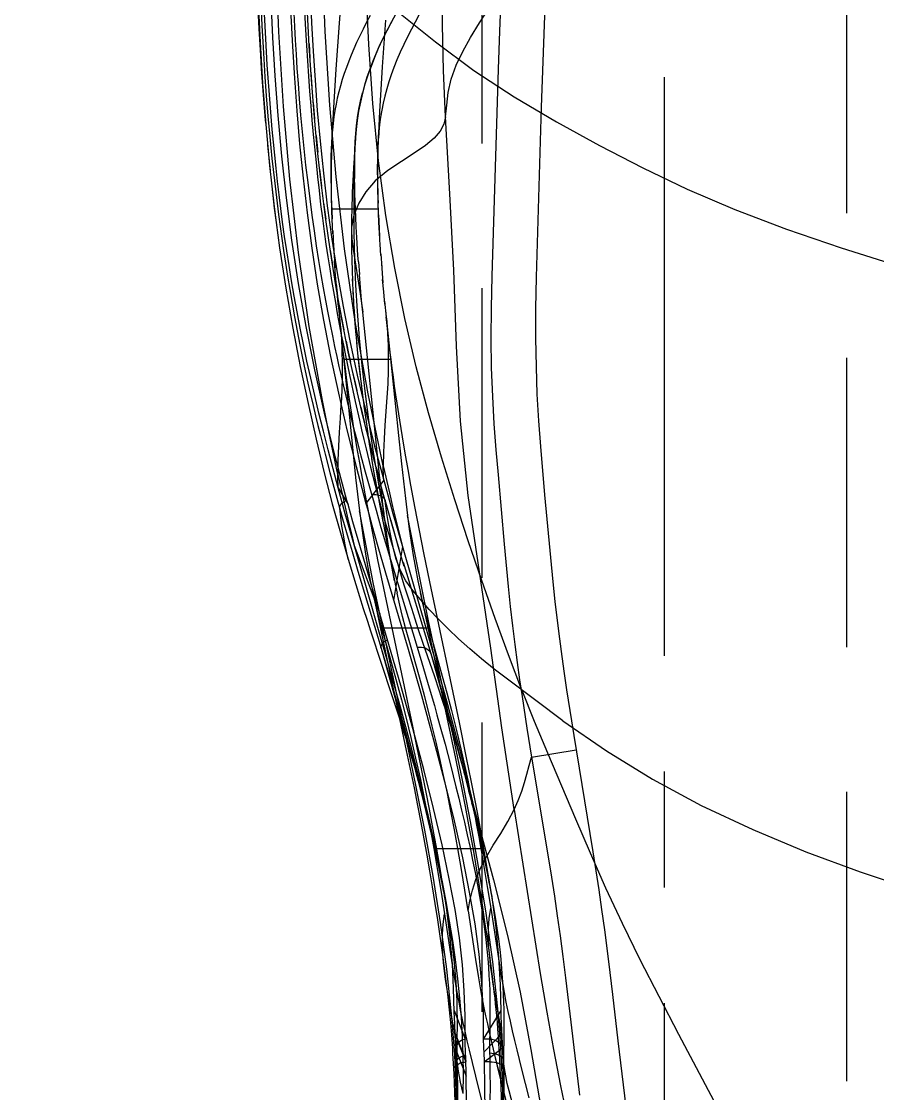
# Model space of a CAD drawing. Header units: inches. Extents: x 143011 to 144494, y -46023 to -44974.
# Drawn here: x 143734.46 to 143753.25, y -45210.06 to -45186.54 of the extents above; entities that cross this region are included whole.
import ezdxf

# ---------------------------------------------------------------- set-up
doc = ezdxf.new("R2010")
doc.units = ezdxf.units.IN
doc.header["$LTSCALE"] = 2
doc.header["$MEASUREMENT"] = 0
for name, pattern in [('CENTER', [50.8, 31.75, -6.35, 6.35, -6.35]), ('DASHED', [0.75, 0.5, -0.25]), ('HIDDEN', [9.525, 6.35, -3.175])]:
    doc.linetypes.add(name, pattern=pattern)
for name, color, linetype in [('CAV-COR', 1, 'CONTINUOUS'), ('DEFAULT_2', 8, 'HIDDEN'), ('wr2', 41, 'DASHED')]:
    doc.layers.add(name, color=color, linetype=linetype)
doc.layers.add('PRODUCT', color=1, linetype='CONTINUOUS', lineweight=15)
doc.layers.add('WR', color=122, linetype='HIDDEN', lineweight=18)

# ---------------------------------------------------------------- blocks, each defined once
blk = doc.blocks.new('20160525.184840')
at = {"layer": 'WR', "linetype": 'CENTER', "ltscale": 0.3}
blk.add_line((0, -11), (0, 11), dxfattribs=at)

msp = doc.modelspace()

# ---------------------------------------------------------------- linework, layer by layer
at = {"layer": 'CAV-COR', "linetype": 'ByBlock'}
for p, q in [((143740.113, -45186.769), (143740.047, -45185.078)), ((143740.662, -45186.034), (143740.697, -45186.726)), ((143739.723, -45186.29), (143739.739, -45186.628)), ((143739.739, -45186.628), (143739.757, -45186.984)), ((143739.757, -45186.984), (143739.779, -45187.359)), ((143739.779, -45187.359), (143739.805, -45187.754)), ((143739.805, -45187.754), (143739.836, -45188.174)), ((143739.836, -45188.174), (143739.872, -45188.614)), ((143739.872, -45188.614), (143739.913, -45189.074)), ((143741.66, -45194.29), (143741.786, -45194.876)), ((143741.786, -45194.876), (143741.878, -45195.29)), ((143741.808, -45195.668), (143741.913, -45196.067)), ((143741.127, -45196.031), (143741.233, -45196.437)), ((143741.913, -45196.067), (143742.009, -45196.42)), ((143741.805, -45196.305), (143742.023, -45197.117)), ((143742.009, -45196.42), (143742.123, -45196.831)), ((143742.125, -45196.321), (143742.226, -45196.717)), ((143741.233, -45196.437), (143741.34, -45196.835)), ((143741.34, -45196.835), (143741.512, -45197.454)), ((143742.123, -45196.831), (143742.244, -45197.261)), ((143741.631, -45197.14), (143741.606, -45197.048)), ((143741.47, -45197.419), (143741.447, -45197.221)), ((143741.737, -45197.517), (143741.631, -45197.14)), ((143742.244, -45197.261), (143742.353, -45197.639)), ((143741.512, -45197.454), (143741.634, -45197.88)), ((143741.85, -45197.912), (143741.737, -45197.517)), ((143742.193, -45197.876), (143742.1, -45197.397)), ((143742.154, -45197.591), (143742.287, -45198.06)), ((143742.353, -45197.639), (143742.454, -45197.981)), ((143741.634, -45197.88), (143741.717, -45198.168)), ((143742.787, -45201.106), (143741.85, -45197.912)), ((143742.287, -45198.35), (143742.193, -45197.876)), ((143742.287, -45198.06), (143742.453, -45198.635)), ((143742.454, -45197.981), (143742.569, -45198.366)), ((143742.581, -45197.979), (143742.858, -45198.898)), ((143741.717, -45198.168), (143741.844, -45198.598)), ((143741.635, -45198.337), (143741.8, -45198.891)), ((143742.414, -45198.973), (143742.287, -45198.35)), ((143742.569, -45198.366), (143743.104, -45200.121)), ((143741.844, -45198.598), (143742.355, -45200.291)), ((143742.453, -45198.635), (143742.948, -45200.312)), ((143742.858, -45198.898), (143742.939, -45199.163)), ((143742.939, -45199.163), (143743.019, -45199.413)), ((143741.965, -45199.421), (143742.047, -45199.678)), ((143743.019, -45199.413), (143743.094, -45199.643)), ((143743.094, -45199.643), (143743.164, -45199.856)), ((143742.595, -45199.841), (143742.809, -45199.841)), ((143743.164, -45199.856), (143743.267, -45200.16)), ((143743.104, -45200.121), (143743.251, -45200.61)), ((143743.267, -45200.16), (143743.525, -45200.911)), ((143742.355, -45200.291), (143742.583, -45201.062)), ((143743.251, -45200.61), (143743.412, -45201.158)), ((143742.583, -45201.062), (143742.717, -45201.523)), ((143743.525, -45200.911), (143743.624, -45201.205)), ((143743.624, -45201.205), (143743.684, -45201.385)), ((143742.717, -45201.523), (143742.837, -45201.944)), ((143743.684, -45201.385), (143743.795, -45201.728)), ((143743.795, -45201.728), (143743.871, -45201.965)), ((143742.837, -45201.944), (143742.943, -45202.329)), ((143743.64, -45201.964), (143743.758, -45202.397)), ((143743.871, -45201.965), (143743.897, -45202.049)), ((143743.897, -45202.049), (143743.923, -45202.131)), ((143743.923, -45202.131), (143743.961, -45202.255)), ((143743.961, -45202.255), (143744, -45202.386)), ((143742.91, -45202.308), (143742.969, -45202.498)), ((143742.943, -45202.329), (143743.037, -45202.68)), ((143744, -45202.386), (143744.031, -45202.491)), ((143744.055, -45202.576), (143744.085, -45202.688)), ((143744.085, -45202.688), (143744.131, -45202.859)), ((143743.509, -45203.805), (143743.294, -45202.954)), ((143744.131, -45202.859), (143744.184, -45203.064)), ((143744.184, -45203.064), (143744.244, -45203.297)), ((143744.244, -45203.297), (143744.308, -45203.552)), ((143744.308, -45203.552), (143744.373, -45203.813)), ((143744.373, -45203.813), (143744.419, -45204.004)), ((143744.419, -45204.004), (143744.461, -45204.185)), ((143744.461, -45204.185), (143744.5, -45204.352)), ((143744.5, -45204.352), (143744.524, -45204.46)), ((143744.524, -45204.46), (143744.55, -45204.581)), ((143744.55, -45204.581), (143744.595, -45204.789)), ((143743.712, -45204.686), (143744.094, -45204.686)), ((143744.117, -45205.147), (143744.038, -45204.686)), ((143744.595, -45204.789), (143744.641, -45205.013)), ((143744.641, -45205.013), (143744.685, -45205.229)), ((143744.193, -45205.603), (143744.117, -45205.147)), ((143744.685, -45205.229), (143744.722, -45205.422)), ((143743.693, -45205.42), (143743.774, -45205.849)), ((143744.722, -45205.422), (143744.753, -45205.586)), ((143744.753, -45205.586), (143744.778, -45205.717)), ((143744.265, -45206.053), (143744.193, -45205.603)), ((143744.778, -45205.717), (143744.788, -45205.772)), ((143743.774, -45205.849), (143743.849, -45206.277)), ((143744.265, -45206.053), (143744.425, -45207.12)), ((143744.425, -45207.12), (143744.482, -45207.476)), ((143745.05, -45208.649), (143745.046, -45208.905)), ((143744.2, -45208.729), (143744.239, -45208.902)), ((143744.736, -45208.866), (143744.597, -45208.866)), ((143744.739, -45208.756), (143744.736, -45208.866)), ((143744.239, -45208.902), (143744.288, -45209.112)), ((143744.288, -45209.112), (143744.493, -45209.95)), ((143744.6, -45209.006), (143744.604, -45209.078)), ((143744.604, -45209.078), (143744.608, -45209.157)), ((143744.736, -45208.977), (143744.736, -45209.049)), ((143744.736, -45209.049), (143744.74, -45209.367)), ((143745.046, -45208.905), (143745.042, -45209.134)), ((143744.608, -45209.157), (143744.618, -45209.367)), ((143745.042, -45209.213), (143745.042, -45209.264)), ((143745.042, -45209.264), (143745.043, -45209.32)), ((143745.043, -45209.32), (143745.049, -45209.679)), ((143744.221, -45209.575), (143744.215, -45209.368)), ((143744.223, -45209.678), (143744.221, -45209.575)), ((143744.74, -45209.367), (143744.618, -45209.367)), ((143744.74, -45209.367), (143744.742, -45209.492)), ((143744.742, -45209.492), (143744.745, -45209.691)), ((143744.231, -45210.271), (143744.223, -45209.678)), ((143744.745, -45209.691), (143744.746, -45209.832)), ((143744.746, -45209.832), (143744.746, -45209.981)), ((143745.049, -45209.679), (143745.051, -45209.815)), ((143745.051, -45209.815), (143745.052, -45209.958)), ((143744.493, -45209.95), (143744.631, -45210.493)), ((143745.052, -45209.958), (143745.052, -45210.109))]:
    msp.add_line(p, q, dxfattribs=at)
for points in [[(143739.625, -45185.262), (143739.659, -45186.113), (143739.701, -45186.991), (143739.756, -45187.893), (143739.826, -45188.797), (143739.91, -45189.698), (143740.008, -45190.606), (143740.05, -45190.947)], [(143740.353, -45185.747), (143740.376, -45186.407), (143740.409, -45187.086), (143740.452, -45187.784), (143740.504, -45188.498), (143740.567, -45189.227), (143740.643, -45189.975), (143740.733, -45190.739), (143740.836, -45191.515), (143740.955, -45192.301), (143741.093, -45193.095), (143741.247, -45193.893), (143741.417, -45194.695), (143741.603, -45195.498), (143741.805, -45196.305)], [(143742.022, -45185.699), (143742.746, -45186.34), (143743.549, -45186.985), (143744.394, -45187.612), (143745.279, -45188.196), (143746.204, -45188.742), (143747.151, -45189.261), (143748.098, -45189.753), (143749.069, -45190.217), (143750.121, -45190.665), (143751.253, -45191.095), (143752.455, -45191.507), (143753.774, -45191.92), (143755.234, -45192.338), (143756.824, -45192.739), (143758.528, -45193.107)], [(143745.445, -45201.21), (143745.154, -45200.439), (143744.862, -45199.639), (143744.564, -45198.804), (143744.265, -45197.936), (143743.971, -45197.037), (143743.679, -45196.102), (143743.395, -45195.129), (143743.125, -45194.116), (143742.878, -45193.057), (143742.654, -45191.949), (143742.457, -45190.795), (143742.295, -45189.594), (143742.172, -45188.341), (143742.084, -45187.042), (143742.022, -45185.699)], [(143740.399, -45191.341), (143740.278, -45190.409), (143740.177, -45189.497), (143740.095, -45188.605), (143740.03, -45187.734), (143739.98, -45186.891), (143739.942, -45186.077)], [(143740.439, -45186.359), (143740.453, -45186.649), (143740.47, -45186.947), (143740.489, -45187.255), (143740.509, -45187.573), (143740.533, -45187.9), (143740.559, -45188.238), (143740.59, -45188.592), (143740.623, -45188.958), (143740.66, -45189.325), (143740.7, -45189.696), (143740.744, -45190.07), (143740.79, -45190.434), (143740.837, -45190.786), (143740.885, -45191.13), (143740.934, -45191.461), (143740.984, -45191.781), (143741.035, -45192.088), (143741.085, -45192.382), (143741.136, -45192.663), (143741.186, -45192.932), (143741.236, -45193.189), (143741.286, -45193.435), (143741.334, -45193.669), (143741.382, -45193.894), (143741.429, -45194.108), (143741.476, -45194.313), (143741.521, -45194.51), (143741.565, -45194.698), (143741.608, -45194.878), (143741.691, -45195.215)], [(143741.182, -45195.408), (143741.069, -45194.858), (143740.78, -45193.232), (143740.541, -45191.605), (143740.356, -45189.999), (143740.216, -45188.406), (143740.113, -45186.769)], [(143740.697, -45186.726), (143740.717, -45187.069), (143740.738, -45187.406), (143740.761, -45187.74), (143740.785, -45188.068), (143740.811, -45188.391), (143740.838, -45188.707), (143740.866, -45189.018), (143740.927, -45189.637)], [(143739.913, -45189.074), (143739.936, -45189.309), (143739.96, -45189.547), (143739.986, -45189.788), (143740.013, -45190.031), (143740.042, -45190.276), (143740.073, -45190.525), (143740.105, -45190.778)], [(143740.927, -45189.637), (143740.959, -45189.946), (143740.993, -45190.251), (143741.029, -45190.554), (143741.067, -45190.854), (143741.106, -45191.145), (143741.146, -45191.428), (143741.188, -45191.701), (143741.229, -45191.966), (143741.27, -45192.221), (143741.311, -45192.466), (143741.353, -45192.708), (143741.395, -45192.946), (143741.438, -45193.181), (143741.481, -45193.413), (143741.527, -45193.644), (143741.573, -45193.872), (143741.66, -45194.29)], [(143740.105, -45190.778), (143740.14, -45191.035), (143740.176, -45191.298)], [(143740.05, -45190.947), (143740.127, -45191.506), (143740.266, -45192.392), (143740.417, -45193.267), (143740.582, -45194.113), (143740.753, -45194.925), (143740.928, -45195.707), (143741.106, -45196.442), (143741.285, -45197.125)], [(143740.176, -45191.298), (143740.215, -45191.568), (143740.257, -45191.843), (143740.301, -45192.127), (143740.349, -45192.42), (143740.401, -45192.721), (143740.455, -45193.022), (143740.513, -45193.328), (143740.573, -45193.635), (143740.633, -45193.929), (143740.692, -45194.207), (143740.751, -45194.474), (143740.808, -45194.727), (143740.863, -45194.965), (143740.916, -45195.19), (143740.969, -45195.408), (143741.022, -45195.621), (143741.127, -45196.031)], [(143741.606, -45197.048), (143741.351, -45196.088), (143741.114, -45195.134), (143740.9, -45194.183), (143740.709, -45193.233), (143740.542, -45192.286), (143740.399, -45191.341)], [(143741.475, -45194.947), (143741.455, -45195.241), (143741.435, -45195.553), (143741.419, -45195.861), (143741.407, -45196.168), (143741.406, -45196.295)], [(143741.691, -45195.215), (143741.731, -45195.372), (143741.808, -45195.668)], [(143741.878, -45195.29), (143741.926, -45195.499), (143741.975, -45195.709), (143742.025, -45195.916), (143742.125, -45196.321)], [(143742.226, -45196.717), (143742.278, -45196.911), (143742.329, -45197.102), (143742.381, -45197.29), (143742.433, -45197.474), (143742.483, -45197.65), (143742.581, -45197.979)], [(143741.285, -45197.125), (143741.464, -45197.758), (143741.635, -45198.337)], [(143741.447, -45197.221), (143741.446, -45197.199), (143741.451, -45197.176), (143741.461, -45197.153), (143741.475, -45197.131), (143741.495, -45197.11), (143741.518, -45197.091), (143741.545, -45197.074), (143741.574, -45197.059), (143741.606, -45197.048)], [(143742.023, -45197.117), (143742.055, -45197.236), (143742.154, -45197.591)], [(143742.149, -45196.924), (143742.197, -45196.92), (143742.244, -45196.92), (143742.281, -45196.925)], [(143741.635, -45198.337), (143741.597, -45198.162), (143741.561, -45197.983), (143741.528, -45197.8), (143741.497, -45197.612), (143741.47, -45197.419)], [(143746.341, -45201.884), (143745.127, -45200.97), (143744.836, -45200.748), (143744.56, -45200.526), (143744.301, -45200.304), (143744.056, -45200.084), (143743.826, -45199.866), (143743.612, -45199.652), (143743.413, -45199.441), (143743.225, -45199.23), (143743.052, -45199.021), (143742.901, -45198.809), (143742.78, -45198.586), (143742.687, -45198.335)], [(143741.8, -45198.891), (143741.883, -45199.159), (143741.965, -45199.421)], [(143743.081, -45202.155), (143743.078, -45202.142), (143742.414, -45198.973)], [(143742.047, -45199.678), (143742.128, -45199.928), (143742.587, -45201.305)], [(143742.355, -45200.291), (143742.353, -45200.268), (143742.355, -45200.245), (143742.363, -45200.221), (143742.376, -45200.198), (143742.393, -45200.176), (143742.414, -45200.156), (143742.438, -45200.138), (143742.466, -45200.122), (143742.495, -45200.109)], [(143742.355, -45200.291), (143742.509, -45200.848), (143742.956, -45202.436)], [(143742.948, -45200.312), (143743.239, -45201.33), (143743.504, -45202.298), (143743.744, -45203.213), (143743.958, -45204.076), (143744.14, -45204.891), (143744.291, -45205.642), (143744.41, -45206.336), (143744.5, -45207.004), (143744.562, -45207.654), (143744.594, -45208.274), (143744.597, -45208.889)], [(143743.149, -45200.271), (143743.196, -45200.266), (143743.242, -45200.267), (143743.285, -45200.274), (143743.309, -45200.281)], [(143743.294, -45202.954), (143743.054, -45202.054), (143742.787, -45201.106)], [(143742.587, -45201.305), (143742.787, -45201.92), (143742.85, -45202.116), (143742.91, -45202.308)], [(143743.412, -45201.158), (143743.525, -45201.55), (143743.582, -45201.754), (143743.64, -45201.964)], [(143745.445, -45201.21), (143745.718, -45201.89), (143746.008, -45202.589), (143746.619, -45204.033)], [(143746.341, -45201.884), (143747.302, -45202.539), (143748.31, -45203.164), (143749.38, -45203.741), (143750.51, -45204.271), (143751.678, -45204.758), (143752.868, -45205.2), (143754.065, -45205.602), (143755.271, -45205.977), (143756.472, -45206.32), (143757.683, -45206.626), (143758.959, -45206.91), (143760.313, -45207.177), (143761.714, -45207.423), (143763.088, -45207.639)], [(143744.008, -45202.56), (143743.942, -45202.24), (143743.908, -45202.084)], [(143742.969, -45202.498), (143743.025, -45202.686), (143743.08, -45202.87)], [(143743.758, -45202.397), (143743.877, -45202.853), (143743.938, -45203.09), (143743.999, -45203.333), (143744.061, -45203.584), (143744.123, -45203.842), (143744.185, -45204.107), (143744.246, -45204.382), (143744.307, -45204.664), (143744.364, -45204.942), (143744.418, -45205.214), (143744.469, -45205.481), (143744.515, -45205.739), (143744.557, -45205.987), (143744.594, -45206.227), (143744.627, -45206.458), (143744.654, -45206.68), (143744.677, -45206.893), (143744.696, -45207.096), (143744.711, -45207.29), (143744.723, -45207.473), (143744.731, -45207.648), (143744.738, -45207.812), (143744.742, -45207.967), (143744.744, -45208.115), (143744.745, -45208.256)], [(143744.031, -45202.491), (143744.048, -45202.552), (143744.049, -45202.553)], [(143744.048, -45202.552), (143744.492, -45204.149), (143744.823, -45205.374)], [(143743.08, -45202.87), (143743.132, -45203.052), (143743.183, -45203.233), (143743.233, -45203.413), (143743.28, -45203.594)], [(143744.038, -45204.686), (143743.964, -45204.273), (143743.887, -45203.869), (143743.81, -45203.478)], [(143743.28, -45203.594), (143743.395, -45204.061), (143743.504, -45204.527), (143743.604, -45204.981), (143743.693, -45205.42)], [(143743.978, -45206.027), (143743.852, -45205.348), (143743.694, -45204.603), (143743.509, -45203.805)], [(143746.619, -45204.033), (143746.94, -45204.78), (143747.281, -45205.546), (143747.645, -45206.325), (143748.037, -45207.119), (143748.451, -45207.928), (143748.882, -45208.756), (143749.788, -45210.474)], [(143744.823, -45205.374), (143745.13, -45206.596), (143745.405, -45207.835), (143745.644, -45209.096), (143745.859, -45210.369), (143746.055, -45211.652)], [(143744.788, -45205.772), (143744.817, -45205.938), (143744.859, -45206.191), (143744.896, -45206.436), (143744.929, -45206.671), (143744.958, -45206.899), (143744.981, -45207.117), (143745, -45207.325), (143745.015, -45207.523), (143745.027, -45207.711), (143745.036, -45207.889), (143745.043, -45208.058), (143745.047, -45208.217), (143745.05, -45208.368), (143745.05, -45208.512), (143745.05, -45208.649)], [(143744.201, -45208.91), (143744.197, -45208.354), (143744.179, -45207.812), (143744.139, -45207.241), (143744.073, -45206.649), (143743.978, -45206.027)], [(143743.849, -45206.277), (143743.919, -45206.702), (143743.98, -45207.123), (143744.032, -45207.544), (143744.075, -45207.967), (143744.109, -45208.389), (143744.133, -45208.809)], [(143744.482, -45207.476), (143744.512, -45207.653), (143744.544, -45207.829), (143744.577, -45208.005), (143744.581, -45208.025)], [(143744.745, -45208.256), (143744.743, -45208.518), (143744.741, -45208.64), (143744.739, -45208.756)], [(143744.133, -45208.809), (143744.147, -45209.229), (143744.153, -45209.646), (143744.152, -45210.062)], [(143744.135, -45208.883), (143744.167, -45208.873), (143744.201, -45208.867)], [(143744.597, -45208.889), (143744.597, -45208.915), (143744.598, -45208.943), (143744.599, -45208.974), (143744.6, -45209.006)], [(143744.736, -45208.866), (143744.788, -45208.87), (143744.838, -45208.882), (143744.885, -45208.902), (143744.928, -45208.929), (143744.966, -45208.962), (143744.997, -45209), (143745.02, -45209.042), (143745.035, -45209.087), (143745.042, -45209.134)], [(143744.736, -45208.866), (143744.736, -45208.89), (143744.736, -45208.916), (143744.736, -45208.977)], [(143744.215, -45209.368), (143744.205, -45209.084), (143744.203, -45209.019), (143744.202, -45208.961), (143744.201, -45208.91)], [(143744.147, -45209.242), (143744.15, -45209.241), (143744.18, -45209.236), (143744.21, -45209.233)], [(143744.737, -45209.172), (143744.789, -45209.174), (143744.84, -45209.182), (143744.887, -45209.195)], [(143744.887, -45209.195), (143744.93, -45209.212), (143744.968, -45209.234), (143744.999, -45209.26), (143745.022, -45209.288), (143745.037, -45209.318), (143745.043, -45209.35)], [(143745.042, -45209.134), (143745.042, -45209.151), (143745.042, -45209.17), (143745.042, -45209.213)], [(143745.091, -45209.673), (143745.064, -45209.511), (143745.043, -45209.35)], [(143744.149, -45209.375), (143744.153, -45209.374), (143744.184, -45209.37), (143744.215, -45209.368)], [(143744.618, -45209.367), (143744.628, -45209.905), (143744.631, -45210.454), (143744.626, -45211.015), (143744.606, -45211.593), (143744.578, -45212.183), (143744.564, -45212.77), (143744.57, -45213.348), (143744.59, -45213.922), (143744.624, -45214.493)], [(143744.74, -45209.367), (143744.792, -45209.368), (143744.843, -45209.373), (143744.89, -45209.382), (143744.933, -45209.393), (143744.971, -45209.408), (143745.002, -45209.426), (143745.025, -45209.445), (143745.04, -45209.466), (143745.046, -45209.488)], [(143746.055, -45211.652), (143745.769, -45211.395), (143745.644, -45211.264), (143745.536, -45211.126), (143745.45, -45210.979), (143745.389, -45210.827), (143745.34, -45210.669), (143745.298, -45210.506), (143745.256, -45210.341), (143745.21, -45210.174), (143745.165, -45210.005), (143745.125, -45209.838), (143745.091, -45209.673)], [(143744.746, -45209.981), (143744.744, -45210.139), (143744.743, -45210.222)]]:
    msp.add_lwpolyline(points, dxfattribs=at)
at = {"layer": 'DEFAULT_2', "color": 8, "linetype": 'HIDDEN'}
for p, q in [((143745.961, -45185.938), (143745.87, -45188.42)), ((143739.645, -45186.113), (143739.674, -45186.699)), ((143742.389, -45187.535), (143742.463, -45186.509)), ((143739.674, -45186.699), (143739.708, -45187.286)), ((143742.583, -45186.55), (143742.479, -45186.746)), ((143740.775, -45187.027), (143740.794, -45187.336)), ((143740.814, -45187.654), (143740.838, -45187.98)), ((143740.864, -45188.319), (143740.894, -45188.673)), ((143745.87, -45188.42), (143745.758, -45192.152)), ((143741.306, -45188.548), (143741.283, -45189.024)), ((143741.291, -45188.837), (143741.275, -45189.059)), ((143741.301, -45188.776), (143741.287, -45188.917)), ((143741.297, -45188.759), (143741.291, -45188.837)), ((143741.291, -45188.852), (143741.295, -45188.785)), ((143741.295, -45188.785), (143741.297, -45188.75)), ((143741.298, -45188.744), (143741.297, -45188.759)), ((143742.312, -45188.859), (143742.295, -45189.099)), ((143742.311, -45188.893), (143742.314, -45188.842)), ((143742.315, -45188.812), (143742.312, -45188.859)), ((143742.314, -45188.842), (143742.315, -45188.816)), ((143740.928, -45189.039), (143740.964, -45189.408)), ((143741.287, -45188.917), (143741.275, -45189.059)), ((143741.283, -45189.027), (143741.286, -45188.949)), ((143741.795, -45189.078), (143741.778, -45189.311)), ((143741.793, -45189.109), (143741.781, -45189.308)), ((143741.788, -45189.186), (143741.795, -45189.078)), ((143742.287, -45189.452), (143742.302, -45189.064)), ((143742.302, -45189.07), (143742.307, -45188.968)), ((143739.864, -45189.254), (143739.919, -45189.808)), ((143741.781, -45189.268), (143741.761, -45189.552)), ((143742.273, -45189.905), (143742.293, -45189.309)), ((143742.293, -45189.309), (143742.298, -45189.171)), ((143741.762, -45189.538), (143741.749, -45189.746)), ((143741.004, -45189.78), (143741.048, -45190.156)), ((143741.755, -45189.646), (143741.741, -45189.887)), ((143741.771, -45189.707), (143741.774, -45189.987)), ((143741.734, -45190.015), (143741.726, -45190.186)), ((143741.743, -45189.85), (143741.732, -45190.071)), ((143741.777, -45190.151), (143741.774, -45189.987)), ((143741.728, -45190.146), (143741.722, -45190.302)), ((143741.781, -45190.317), (143741.777, -45190.151)), ((143741.094, -45190.522), (143741.141, -45190.877)), ((143741.268, -45190.53), (143741.282, -45190.871)), ((143741.786, -45190.486), (143741.781, -45190.317)), ((143741.8, -45190.832), (143741.786, -45190.486)), ((143742.293, -45190.658), (143741.273, -45190.658)), ((143741.285, -45190.92), (143741.276, -45190.654)), ((143741.298, -45191.198), (143741.282, -45190.871)), ((143741.706, -45190.923), (143741.705, -45191.125)), ((143741.708, -45190.792), (143741.706, -45191.012)), ((143741.81, -45191.043), (143741.8, -45190.832)), ((143741.294, -45191.134), (143741.314, -45191.487)), ((143741.705, -45191.125), (143741.705, -45191.327)), ((143741.705, -45191.125), (143741.714, -45191.303)), ((143741.822, -45191.28), (143741.81, -45191.042)), ((143741.311, -45191.44), (143741.334, -45191.79)), ((143741.714, -45191.303), (143741.74, -45191.536)), ((143742.349, -45191.678), (143742.332, -45191.429)), ((143741.237, -45191.558), (143741.287, -45191.881)), ((143741.321, -45191.603), (143741.345, -45191.944)), ((143741.74, -45191.536), (143741.897, -45192.519)), ((143741.856, -45191.81), (143741.847, -45191.672)), ((143742.346, -45191.644), (143742.368, -45191.936)), ((143741.358, -45192.118), (143741.334, -45191.79)), ((143741.711, -45191.754), (143741.718, -45192.024)), ((143741.856, -45191.813), (143741.878, -45192.092)), ((143742.361, -45191.85), (143742.394, -45192.271)), ((143741.717, -45191.97), (143741.728, -45192.276)), ((143741.902, -45192.378), (143741.878, -45192.092)), ((143741.337, -45192.191), (143741.388, -45192.489)), ((143741.373, -45192.293), (143741.403, -45192.637)), ((143741.724, -45192.19), (143741.74, -45192.536)), ((143741.734, -45192.416), (143741.746, -45192.645)), ((143741.927, -45192.655), (143741.902, -45192.378)), ((143741.74, -45192.536), (143741.76, -45192.876)), ((143741.952, -45192.919), (143741.927, -45192.655)), ((143741.414, -45192.746), (143741.719, -45195.805)), ((143741.755, -45192.804), (143741.776, -45193.109)), ((143742.431, -45192.68), (143742.721, -45195.485)), ((143742.451, -45192.874), (143742.467, -45193.023)), ((143741.434, -45192.965), (143741.453, -45193.13)), ((143741.453, -45193.13), (143741.447, -45193.076)), ((143741.486, -45193.433), (143741.453, -45193.13)), ((143742.251, -45195.837), (143741.952, -45192.919)), ((143741.532, -45193.829), (143741.486, -45193.433)), ((143741.817, -45193.581), (143741.847, -45193.887)), ((143741.581, -45194.217), (143741.532, -45193.829)), ((143741.84, -45193.818), (143741.866, -45194.057)), ((143742.562, -45193.955), (143741.534, -45193.955)), ((143741.866, -45194.057), (143741.894, -45194.3)), ((143741.909, -45194.424), (143741.955, -45194.798)), ((143741.942, -45194.698), (143741.989, -45195.055)), ((143741.712, -45195.154), (143741.658, -45194.785)), ((143741.908, -45195.005), (143741.991, -45195.343)), ((143741.979, -45194.98), (143742.025, -45195.319)), ((143741.768, -45195.517), (143741.712, -45195.154)), ((143741.404, -45196.482), (143741.182, -45195.408)), ((143742.018, -45195.268), (143742.063, -45195.588)), ((143742.824, -45195.654), (143742.765, -45195.289)), ((143741.826, -45195.873), (143741.768, -45195.517)), ((143742.059, -45195.559), (143742.104, -45195.859)), ((143742.069, -45195.653), (143742.143, -45195.937)), ((143742.721, -45195.485), (143742.803, -45196.247)), ((143742.885, -45196.014), (143742.824, -45195.654)), ((143741.719, -45195.805), (143741.797, -45196.543)), ((143741.886, -45196.225), (143741.826, -45195.873)), ((143742.103, -45195.852), (143742.15, -45196.149)), ((143742.322, -45196.501), (143742.251, -45195.837)), ((143742.147, -45196.132), (143742.199, -45196.447)), ((143742.947, -45196.368), (143742.885, -45196.014)), ((143741.406, -45196.295), (143741.404, -45196.482)), ((143741.947, -45196.57), (143741.886, -45196.225)), ((143742.192, -45196.407), (143742.251, -45196.747)), ((143742.244, -45196.321), (143742.337, -45196.661)), ((143742.403, -45196.287), (143742.537, -45196.884)), ((143743.01, -45196.715), (143742.947, -45196.368)), ((143741.404, -45196.482), (143741.463, -45196.744)), ((143742.008, -45196.907), (143741.947, -45196.57)), ((143742.412, -45196.602), (143742.023, -45197.117)), ((143742.412, -45196.602), (143742.501, -45196.929)), ((143741.414, -45196.773), (143741.631, -45197.14)), ((143741.57, -45197.341), (143741.414, -45196.773)), ((143741.463, -45196.744), (143741.582, -45197.265)), ((143742.24, -45196.682), (143742.289, -45196.959)), ((143742.251, -45196.747), (143742.34, -45197.236)), ((143743.104, -45197.216), (143743.01, -45196.715)), ((143742.1, -45197.397), (143742.008, -45196.907)), ((143742.305, -45197.049), (143742.392, -45197.513)), ((143742.46, -45197.642), (143742.395, -45197.128)), ((143742.604, -45197.611), (143742.444, -45197.045)), ((143742.444, -45197.045), (143742.447, -45197.059)), ((143742.501, -45196.929), (143742.614, -45197.335)), ((143745.943, -45196.927), (143746.125, -45198.833)), ((143741.69, -45197.768), (143741.57, -45197.341)), ((143742.361, -45197.351), (143742.478, -45197.96)), ((143742.614, -45197.335), (143742.705, -45197.657)), ((143743.199, -45197.707), (143743.104, -45197.216)), ((143742.562, -45197.468), (143742.65, -45197.775)), ((143742.587, -45200.883), (143741.69, -45197.768)), ((143742.445, -45197.79), (143742.555, -45198.347)), ((143742.751, -45198.116), (143742.604, -45197.611)), ((143742.705, -45197.657), (143743.494, -45200.38)), ((143743.296, -45198.195), (143743.199, -45197.707)), ((143741.768, -45198.04), (143742.326, -45199.537)), ((143742.822, -45198.061), (143742.631, -45199.242)), ((143742.865, -45198.501), (143742.718, -45198.002)), ((143745.057, -45198.009), (143745.145, -45198.934)), ((143742.539, -45198.266), (143742.685, -45198.985)), ((143742.598, -45198.533), (143742.549, -45198.245)), ((143743.427, -45198.834), (143743.296, -45198.195)), ((143742.651, -45198.812), (143742.598, -45198.533)), ((143742.837, -45198.404), (143743.4, -45200.259)), ((143742.665, -45198.883), (143742.706, -45199.083)), ((143743.202, -45199.011), (143743.987, -45202.713)), ((143743.399, -45199.693), (143743.233, -45198.896)), ((143744.075, -45201.924), (143743.427, -45198.834)), ((143742.175, -45199.081), (143742.234, -45199.344)), ((143742.765, -45199.344), (143742.706, -45199.083)), ((143742.234, -45199.344), (143742.295, -45199.598)), ((143742.295, -45199.598), (143742.36, -45199.841)), ((143743.908, -45202.084), (143743.399, -45199.693)), ((143742.36, -45199.841), (143742.595, -45199.841)), ((143742.36, -45199.841), (143742.435, -45200.1)), ((143742.809, -45199.841), (143743.4, -45199.841)), ((143743.013, -45200.272), (143742.89, -45199.841)), ((143742.435, -45200.1), (143742.517, -45200.388)), ((143743.356, -45200.112), (143743.547, -45200.75)), ((143743.443, -45200.4), (143743.445, -45200.409)), ((143743.445, -45200.409), (143744.048, -45202.552)), ((143743.547, -45200.75), (143743.653, -45201.112)), ((143743.653, -45201.112), (143743.764, -45201.496)), ((143743.764, -45201.496), (143743.878, -45201.902)), ((143743.878, -45201.902), (143743.995, -45202.329)), ((143744.233, -45202.699), (143744.075, -45201.924)), ((143745.556, -45202.042), (143745.659, -45202.678)), ((143746.531, -45201.885), (143746.583, -45202.208)), ((143743.24, -45202.935), (143743.081, -45202.155)), ((143746.583, -45202.208), (143746.939, -45204.355)), ((143742.956, -45202.436), (143743.132, -45203.052)), ((143742.962, -45202.478), (143742.969, -45202.498)), ((143745.659, -45202.678), (143746.635, -45202.518)), ((143743.015, -45202.652), (143743.025, -45202.686)), ((143743.037, -45202.68), (143743.162, -45203.157)), ((143743.049, -45202.77), (143743.065, -45202.824)), ((143743.114, -45202.701), (143743.218, -45203.171)), ((143744.332, -45203.193), (143744.233, -45202.699)), ((143745.659, -45202.678), (143746.029, -45204.912)), ((143743.065, -45202.823), (143743.079, -45202.875)), ((143743.079, -45202.875), (143743.11, -45202.99)), ((143743.11, -45202.99), (143743.167, -45203.205)), ((143743.343, -45203.449), (143743.24, -45202.935)), ((143744.174, -45203.01), (143744.184, -45203.064)), ((143743.162, -45203.157), (143743.238, -45203.455)), ((143743.167, -45203.205), (143743.234, -45203.464)), ((143743.183, -45203.233), (143743.28, -45203.594)), ((143743.218, -45203.171), (143743.318, -45203.659)), ((143744.425, -45203.669), (143744.332, -45203.193)), ((143743.234, -45203.464), (143743.309, -45203.759)), ((143743.238, -45203.455), (143743.311, -45203.746)), ((143743.416, -45203.824), (143743.343, -45203.449)), ((143743.318, -45203.659), (143743.416, -45204.164)), ((143744.49, -45204.012), (143744.425, -45203.669)), ((143743.309, -45203.759), (143743.366, -45203.989)), ((143743.311, -45203.746), (143743.42, -45204.214)), ((143743.485, -45204.189), (143743.416, -45203.824)), ((143745.272, -45203.83), (143745.847, -45207.431)), ((143743.416, -45204.164), (143743.511, -45204.686)), ((143744.55, -45204.341), (143744.49, -45204.012)), ((143743.42, -45204.214), (143743.454, -45204.358)), ((143743.454, -45204.358), (143743.485, -45204.491)), ((143743.456, -45204.35), (143743.514, -45204.62)), ((143743.529, -45204.426), (143743.485, -45204.189)), ((143744.605, -45204.653), (143744.55, -45204.341)), ((143746.939, -45204.355), (143747.004, -45204.756)), ((143743.492, -45204.511), (143743.543, -45204.751)), ((143743.571, -45204.659), (143743.529, -45204.426)), ((143744.655, -45204.945), (143744.605, -45204.653)), ((143743.511, -45204.686), (143743.712, -45204.686)), ((143743.511, -45204.686), (143743.594, -45205.168)), ((143743.529, -45204.677), (143743.603, -45205.022)), ((143743.629, -45204.996), (143743.571, -45204.659)), ((143744.094, -45204.686), (143744.545, -45204.686)), ((143744.545, -45204.686), (143744.62, -45205.125)), ((143743.577, -45204.906), (143743.639, -45205.197)), ((143743.613, -45205.076), (143743.649, -45205.253)), ((143743.682, -45205.307), (143743.629, -45204.996)), ((143744.62, -45205.125), (143744.692, -45205.56)), ((143744.714, -45205.297), (143744.655, -45204.945)), ((143744.664, -45205.127), (143744.685, -45205.229)), ((143743.594, -45205.168), (143743.673, -45205.645)), ((143743.639, -45205.197), (143743.683, -45205.422)), ((143744.777, -45205.691), (143744.714, -45205.297)), ((143743.675, -45205.373), (143743.726, -45205.645)), ((143743.709, -45205.549), (143743.761, -45205.827)), ((143744.692, -45205.56), (143744.761, -45205.991)), ((143744.719, -45205.403), (143744.722, -45205.422)), ((143744.744, -45205.534), (143744.753, -45205.586)), ((143743.673, -45205.645), (143743.749, -45206.118)), ((143743.743, -45205.726), (143743.789, -45205.985)), ((143744.761, -45205.991), (143744.943, -45207.196)), ((143743.719, -45206.346), (143743.749, -45206.118)), ((143743.749, -45206.118), (143743.911, -45207.197)), ((143744.805, -45207.174), (143744.659, -45206.106)), ((143743.693, -45206.97), (143743.76, -45207.478)), ((143744.717, -45206.927), (143744.783, -45207.435)), ((143744.923, -45208.28), (143744.805, -45207.174)), ((143743.76, -45207.478), (143743.798, -45207.772)), ((143744.783, -45207.435), (143744.814, -45207.683)), ((143744.814, -45207.683), (143744.832, -45207.833)), ((143743.798, -45207.772), (143743.818, -45207.944)), ((143743.818, -45207.944), (143743.835, -45208.093)), ((143743.938, -45208.551), (143743.827, -45207.911)), ((143744.832, -45207.833), (143744.848, -45207.968)), ((143744.945, -45208.412), (143744.84, -45207.791)), ((143743.835, -45208.093), (143743.85, -45208.227)), ((143744.848, -45207.968), (143744.861, -45208.093)), ((143744.861, -45208.093), (143744.874, -45208.22)), ((143743.85, -45208.227), (143743.863, -45208.363)), ((143743.863, -45208.363), (143743.877, -45208.514)), ((143743.959, -45208.24), (143744.201, -45208.867)), ((143743.99, -45208.941), (143743.964, -45208.365)), ((143744.981, -45208.24), (143744.597, -45208.866)), ((143744.874, -45208.22), (143744.886, -45208.353)), ((143744.886, -45208.353), (143744.899, -45208.496)), ((143744.991, -45209.15), (143744.923, -45208.28)), ((143744.983, -45208.299), (143744.986, -45208.377)), ((143744.986, -45208.377), (143745.012, -45208.959)), ((143744.023, -45208.607), (143744.021, -45208.801)), ((143744.899, -45208.496), (143744.911, -45208.648)), ((143744.911, -45208.648), (143744.923, -45208.809)), ((143743.982, -45208.744), (143744.214, -45209.337)), ((143743.983, -45208.777), (143744.215, -45209.368)), ((143744.021, -45208.801), (143744.017, -45209.08)), ((143744.191, -45208.691), (143744.2, -45208.729)), ((143745.003, -45208.744), (143744.608, -45209.157)), ((143744.923, -45208.809), (143744.935, -45208.978)), ((143743.997, -45209.106), (143743.99, -45208.941)), ((143743.997, -45209.106), (143744.223, -45209.678)), ((143745.017, -45209.067), (143744.707, -45209.308)), ((143744.935, -45208.978), (143744.946, -45209.154)), ((143745.012, -45208.959), (143745.017, -45209.067)), ((143747.548, -45208.903), (143747.872, -45211.573)), ((143743.926, -45209.184), (143743.937, -45209.403)), ((143744.018, -45209.188), (143744.019, -45209.263)), ((143744.019, -45209.263), (143744.027, -45209.658)), ((143744.707, -45209.308), (143744.618, -45209.377)), ((143744.861, -45209.275), (143744.959, -45209.675)), ((143744.946, -45209.154), (143744.955, -45209.336)), ((143744.955, -45209.336), (143744.964, -45209.522)), ((143745.024, -45209.992), (143744.991, -45209.15)), ((143743.937, -45209.403), (143743.948, -45209.631)), ((143746.203, -45214.576), (143744.909, -45209.472)), ((143744.964, -45209.522), (143744.981, -45209.906)), ((143745.436, -45209.527), (143745.595, -45210.158)), ((143743.948, -45209.631), (143743.973, -45210.241)), ((143744.018, -45209.739), (143744.014, -45209.616)), ((143744.02, -45209.852), (143744.018, -45209.739)), ((143745.038, -45209.728), (143745.034, -45209.601)), ((143745.037, -45209.71), (143745.04, -45209.836)), ((143745.04, -45209.828), (143745.042, -45209.937)), ((143744.02, -45209.837), (143744.022, -45209.943)), ((143744.024, -45210.174), (143744.023, -45210.052)), ((143744.981, -45209.906), (143744.999, -45210.382)), ((143745.028, -45210.809), (143745.024, -45209.992))]:
    msp.add_line(p, q, dxfattribs=at)
for points in [[(143742.403, -45196.287), (143742.074, -45194.707), (143741.79, -45193.12), (143741.555, -45191.529), (143741.37, -45189.951), (143741.23, -45188.374), (143741.127, -45186.756), (143741.06, -45185.086), (143741.025, -45183.378), (143741.013, -45181.631)], [(143740.846, -45182.054), (143740.814, -45182.737), (143740.791, -45183.409), (143740.779, -45184.066), (143740.778, -45184.704), (143740.787, -45185.325), (143740.804, -45185.946), (143740.829, -45186.568), (143740.863, -45187.189), (143740.905, -45187.828), (143740.956, -45188.49), (143741.015, -45189.169), (143741.088, -45189.866), (143741.175, -45190.582), (143741.275, -45191.314), (143741.391, -45192.054), (143741.523, -45192.797), (143741.67, -45193.545), (143741.833, -45194.3), (143742.013, -45195.064), (143742.205, -45195.832), (143742.412, -45196.602)], [(143739.943, -45188.626), (143739.898, -45188.057), (143739.877, -45187.774), (143739.858, -45187.49), (143739.841, -45187.206), (143739.825, -45186.924), (143739.81, -45186.646), (143739.797, -45186.37), (143739.786, -45186.096), (143739.777, -45185.824), (143739.768, -45185.555), (143739.762, -45185.285), (143739.757, -45185.016), (143739.754, -45184.747), (143739.753, -45184.477), (143739.754, -45184.206), (143739.756, -45183.936), (143739.761, -45183.665), (143739.767, -45183.394), (143739.775, -45183.124), (143739.784, -45182.855), (143739.795, -45182.586), (143739.807, -45182.317)], [(143742.447, -45197.059), (143742.307, -45196.551), (143742.128, -45195.877), (143741.955, -45195.193), (143741.791, -45194.498), (143741.636, -45193.79), (143741.493, -45193.068), (143741.361, -45192.333), (143741.242, -45191.585), (143741.135, -45190.83), (143741.038, -45190.072), (143740.955, -45189.314), (143740.885, -45188.561), (143740.826, -45187.814), (143740.779, -45187.077), (143740.741, -45186.348), (143740.713, -45185.624), (143740.696, -45184.905), (143740.69, -45184.193), (143740.694, -45183.496), (143740.708, -45182.82)], [(143743.77, -45188.629), (143743.726, -45187.616), (143743.701, -45186.616), (143743.706, -45185.631), (143743.743, -45184.663), (143743.812, -45183.719), (143743.904, -45182.804)], [(143741.659, -45183.83), (143741.565, -45184.969), (143741.437, -45186.575)], [(143743.77, -45188.629), (143743.797, -45188.378), (143743.829, -45188.097), (143743.894, -45187.802), (143744.003, -45187.501), (143744.15, -45187.197), (143744.321, -45186.888), (143744.515, -45186.567), (143744.736, -45186.233), (143744.99, -45185.889)], [(143744.99, -45185.889), (143744.951, -45186.751), (143744.921, -45187.583), (143744.784, -45192.127)], [(143743.349, -45186.076), (143742.941, -45186.862), (143742.851, -45187.042), (143742.772, -45187.216), (143742.702, -45187.384), (143742.637, -45187.548), (143742.578, -45187.708), (143742.526, -45187.865), (143742.479, -45188.02), (143742.437, -45188.175), (143742.401, -45188.329), (143742.37, -45188.484), (143742.345, -45188.64), (143742.324, -45188.797), (143742.307, -45188.954), (143742.294, -45189.099)], [(143742.789, -45186.156), (143742.687, -45186.354), (143742.5, -45186.704)], [(143742.116, -45186.405), (143742.035, -45186.558), (143741.959, -45186.708), (143741.886, -45186.854), (143741.818, -45186.998), (143741.755, -45187.138), (143741.698, -45187.276), (143741.644, -45187.413), (143741.594, -45187.548), (143741.547, -45187.681), (143741.504, -45187.815), (143741.464, -45187.95), (143741.427, -45188.084), (143741.394, -45188.22), (143741.366, -45188.357), (143741.341, -45188.496), (143741.319, -45188.635), (143741.301, -45188.776)], [(143741.437, -45186.575), (143741.399, -45187.085), (143741.364, -45187.584), (143741.333, -45188.072), (143741.306, -45188.548)], [(143742.5, -45186.704), (143742.381, -45186.942), (143742.292, -45187.136), (143742.21, -45187.33), (143742.134, -45187.525), (143742.064, -45187.721), (143742.001, -45187.917), (143741.946, -45188.114), (143741.9, -45188.312), (143741.863, -45188.511), (143741.832, -45188.71), (143741.809, -45188.909), (143741.795, -45189.078)], [(143741.998, -45187.929), (143742.053, -45187.752), (143742.114, -45187.577), (143742.181, -45187.402), (143742.253, -45187.228), (143742.33, -45187.053), (143742.413, -45186.879)], [(143739.708, -45187.286), (143739.727, -45187.576), (143739.747, -45187.863), (143739.768, -45188.146), (143739.79, -45188.427), (143739.814, -45188.704), (143739.826, -45188.797)], [(143742.306, -45188.989), (143742.329, -45188.515), (143742.357, -45188.03), (143742.389, -45187.535)], [(143741.795, -45189.078), (143741.8, -45189.006), (143741.818, -45188.825), (143741.841, -45188.645), (143741.87, -45188.465), (143741.905, -45188.286), (143741.948, -45188.107)], [(143741.414, -45196.773), (143741.3, -45196.352), (143741.191, -45195.938), (143741.089, -45195.532), (143740.992, -45195.136), (143740.899, -45194.749), (143740.811, -45194.369), (143740.729, -45193.994), (143740.651, -45193.626), (143740.579, -45193.266), (143740.511, -45192.913), (143740.448, -45192.566), (143740.389, -45192.227), (143740.335, -45191.896), (143740.285, -45191.572), (143740.238, -45191.256), (143740.195, -45190.946), (143740.155, -45190.644), (143740.118, -45190.345), (143740.083, -45190.051), (143740.051, -45189.761), (143740.02, -45189.474), (143739.993, -45189.19), (143739.967, -45188.908), (143739.943, -45188.626)], [(143743.77, -45188.629), (143743.732, -45188.791), (143743.654, -45188.944), (143743.523, -45189.101), (143743.331, -45189.262), (143743.084, -45189.432), (143742.802, -45189.612), (143742.504, -45189.809), (143742.228, -45190.036), (143742.02, -45190.279), (143741.866, -45190.526)], [(143744.267, -45196.94), (143744.101, -45195.309), (143744.013, -45193.662), (143743.952, -45191.997), (143743.865, -45190.325), (143743.77, -45188.629)], [(143741.275, -45189.059), (143741.266, -45189.201), (143741.259, -45189.344), (143741.255, -45189.486), (143741.252, -45189.627), (143741.252, -45189.768), (143741.255, -45190.03)], [(143741.283, -45189.027), (143741.266, -45189.466), (143741.253, -45189.908)], [(143742.294, -45189.099), (143742.284, -45189.271), (143742.277, -45189.43), (143742.273, -45189.588), (143742.272, -45189.746), (143742.275, -45190.027)], [(143741.276, -45190.654), (143741.27, -45190.394), (143741.266, -45190.146), (143741.264, -45189.917), (143741.265, -45189.716), (143741.268, -45189.534), (143741.272, -45189.357), (143741.277, -45189.182)], [(143741.781, -45189.308), (143741.774, -45189.508), (143741.771, -45189.726)], [(143741.773, -45189.547), (143741.779, -45189.367), (143741.788, -45189.186)], [(143742.299, -45190.728), (143742.292, -45190.509), (143742.288, -45190.301), (143742.285, -45190.103), (143742.284, -45189.917), (143742.285, -45189.744), (143742.287, -45189.589), (143742.29, -45189.448)], [(143741.255, -45190.03), (143741.257, -45190.154), (143741.26, -45190.278), (143741.263, -45190.403), (143741.268, -45190.53)], [(143741.778, -45191.772), (143741.769, -45191.47), (143741.764, -45191.166), (143741.762, -45190.858), (143741.763, -45190.546), (143741.767, -45190.229), (143741.773, -45189.906)], [(143742.275, -45190.027), (143742.277, -45190.151), (143742.28, -45190.276), (143742.284, -45190.402), (143742.288, -45190.529)], [(143739.948, -45190.085), (143739.979, -45190.361), (143740.011, -45190.636), (143740.05, -45190.947)], [(143741.722, -45190.282), (143741.717, -45190.421), (143741.713, -45190.562), (143741.71, -45190.707)], [(143741.866, -45190.526), (143741.755, -45190.788), (143741.707, -45191.055), (143741.705, -45191.125)], [(143741.714, -45190.542), (143741.711, -45190.665), (143741.707, -45190.857)], [(143742.333, -45191.445), (143742.319, -45191.188), (143742.308, -45190.954), (143742.288, -45190.529)], [(143742.298, -45190.78), (143742.304, -45190.921), (143742.322, -45191.255)], [(143741.705, -45191.322), (143741.708, -45191.545), (143741.712, -45191.779)], [(143741.847, -45191.675), (143741.83, -45191.407), (143741.822, -45191.28)], [(143742.42, -45197.328), (143742.301, -45196.65), (143742.192, -45195.987), (143742.095, -45195.339), (143742.011, -45194.707), (143741.94, -45194.089), (143741.881, -45193.486), (143741.834, -45192.896), (143741.8, -45192.323), (143741.778, -45191.772)], [(143741.418, -45192.803), (143741.384, -45192.423), (143741.357, -45192.103)], [(143744.784, -45192.127), (143744.769, -45192.822), (143744.764, -45193.493), (143744.773, -45194.142), (143744.797, -45194.767), (143744.833, -45195.367), (143744.876, -45195.94), (143744.921, -45196.489), (143745.057, -45198.009)], [(143745.758, -45192.152), (143745.746, -45192.837), (143745.746, -45193.49), (143745.755, -45194.114), (143745.775, -45194.717), (143745.808, -45195.3), (143745.852, -45195.862), (143745.943, -45196.927)], [(143742.439, -45192.745), (143742.413, -45192.472), (143742.389, -45192.203)], [(143741.897, -45192.519), (143741.926, -45192.717), (143741.952, -45192.919)], [(143741.438, -45192.773), (143741.488, -45193.044), (143741.538, -45193.304)], [(143741.774, -45193.073), (143741.795, -45193.344), (143741.82, -45193.615)], [(143742.467, -45193.023), (143742.478, -45193.125), (143742.497, -45193.383), (143742.509, -45193.649), (143742.514, -45193.923), (143742.511, -45194.204), (143742.5, -45194.492), (143742.482, -45194.79), (143742.439, -45195.397)], [(143742.765, -45195.289), (143742.708, -45194.917), (143742.68, -45194.728), (143742.653, -45194.538), (143742.626, -45194.345), (143742.6, -45194.15), (143742.575, -45193.953), (143742.55, -45193.753), (143742.526, -45193.551), (143742.503, -45193.348), (143742.48, -45193.143), (143742.467, -45193.023)], [(143741.462, -45193.224), (143741.483, -45193.49), (143741.497, -45193.764), (143741.503, -45194.045), (143741.502, -45194.333), (143741.493, -45194.626), (143741.476, -45194.929), (143741.475, -45194.947)], [(143741.587, -45193.552), (143741.636, -45193.788), (143741.683, -45194.014)], [(143741.847, -45193.887), (143741.877, -45194.156), (143741.924, -45194.547)], [(143741.658, -45194.785), (143741.606, -45194.408), (143741.581, -45194.217)], [(143741.73, -45194.231), (143741.776, -45194.437), (143741.821, -45194.635)], [(143742.439, -45195.397), (143742.421, -45195.694), (143742.407, -45195.988), (143742.403, -45196.287)], [(143742.412, -45196.602), (143742.409, -45196.549), (143742.407, -45196.496), (143742.406, -45196.443), (143742.404, -45196.391), (143742.403, -45196.339), (143742.403, -45196.287)], [(143742.803, -45196.247), (143742.846, -45196.627), (143742.891, -45197.004), (143742.937, -45197.378)], [(143741.414, -45196.773), (143741.412, -45196.724), (143741.41, -45196.675), (143741.408, -45196.626), (143741.406, -45196.578), (143741.405, -45196.53), (143741.404, -45196.482)], [(143741.797, -45196.543), (143741.839, -45196.911), (143741.883, -45197.277)], [(143742.395, -45197.128), (143742.346, -45196.714), (143742.322, -45196.501)], [(143742.537, -45196.884), (143742.607, -45197.18), (143742.677, -45197.475), (143742.749, -45197.769), (143742.822, -45198.061)], [(143742.281, -45196.925), (143742.289, -45196.926), (143742.33, -45196.937), (143742.366, -45196.954), (143742.397, -45196.975), (143742.421, -45197), (143742.437, -45197.028), (143742.444, -45197.045)], [(143742.687, -45198.334), (143742.628, -45198.111), (143742.574, -45197.861), (143742.525, -45197.601), (143742.482, -45197.334), (143742.447, -45197.059)], [(143745.272, -45203.83), (143745.004, -45202.039), (143744.763, -45200.291), (143744.267, -45196.94)], [(143741.582, -45197.265), (143741.643, -45197.525), (143741.705, -45197.783), (143741.768, -45198.04)], [(143742.921, -45202.338), (143742.354, -45199.678), (143742.184, -45198.85), (143742.026, -45198.048), (143741.883, -45197.277)], [(143741.883, -45197.277), (143741.925, -45197.603), (143741.969, -45197.921), (143742.015, -45198.228), (143742.065, -45198.523), (143742.119, -45198.807), (143742.149, -45198.956)], [(143743.233, -45198.896), (143743.078, -45198.125), (143742.937, -45197.378)], [(143742.937, -45197.378), (143742.975, -45197.676), (143743.017, -45197.968), (143743.062, -45198.255), (143743.11, -45198.535), (143743.161, -45198.809), (143743.202, -45199.011)], [(143742.549, -45198.245), (143742.503, -45197.948), (143742.46, -45197.642)], [(143742.149, -45198.956), (143742.244, -45199.414), (143742.908, -45202.533)], [(143745.145, -45198.934), (143745.19, -45199.374), (143745.238, -45199.799), (143745.288, -45200.21), (143745.34, -45200.606), (143745.394, -45200.986), (143745.449, -45201.352), (143745.556, -45202.042)], [(143746.125, -45198.833), (143746.171, -45199.267), (143746.218, -45199.683), (143746.268, -45200.084), (143746.319, -45200.471), (143746.371, -45200.844), (143746.425, -45201.203), (143746.531, -45201.885)], [(143743.216, -45199.077), (143743.274, -45199.338), (143743.335, -45199.593), (143743.4, -45199.841)], [(143742.89, -45199.841), (143742.826, -45199.597), (143742.765, -45199.344)], [(143743.4, -45199.841), (143743.699, -45200.906), (143743.748, -45201.085), (143743.797, -45201.27)], [(143742.517, -45200.388), (143742.7, -45201.051), (143742.801, -45201.426), (143742.905, -45201.827), (143743.009, -45202.252), (143743.114, -45202.701)], [(143743.81, -45203.478), (143743.809, -45203.473), (143743.728, -45203.087), (143743.645, -45202.712), (143743.561, -45202.35), (143743.478, -45202.004), (143743.394, -45201.673), (143743.312, -45201.359), (143743.232, -45201.06), (143743.013, -45200.272)], [(143743.309, -45200.281), (143743.325, -45200.286), (143743.361, -45200.303), (143743.391, -45200.324), (143743.416, -45200.349), (143743.434, -45200.378), (143743.443, -45200.4)], [(143743.494, -45200.38), (143743.792, -45201.445), (143744.059, -45202.447), (143744.297, -45203.382), (143744.498, -45204.249), (143744.66, -45205.033), (143744.778, -45205.717)], [(143743.753, -45205.742), (143743.69, -45205.38), (143743.554, -45204.69), (143743.389, -45203.947), (143743.2, -45203.169), (143742.999, -45202.395), (143742.796, -45201.637), (143742.587, -45200.883)], [(143743.797, -45201.27), (143743.899, -45201.657), (143743.95, -45201.859), (143744.002, -45202.068), (143744.053, -45202.281), (143744.104, -45202.5), (143744.156, -45202.724), (143744.206, -45202.953), (143744.257, -45203.187), (143744.306, -45203.426), (143744.356, -45203.67), (143744.404, -45203.917), (143744.452, -45204.17), (143744.499, -45204.426), (143744.545, -45204.686)], [(143742.908, -45202.533), (143743.078, -45203.355), (143743.155, -45203.741), (143743.228, -45204.112), (143743.296, -45204.476), (143743.36, -45204.831), (143743.42, -45205.179), (143743.478, -45205.53), (143743.535, -45205.889), (143743.591, -45206.25), (143743.643, -45206.611), (143743.693, -45206.97)], [(143743.908, -45208.384), (143743.797, -45207.336), (143743.658, -45206.307), (143743.496, -45205.291), (143743.315, -45204.286), (143743.121, -45203.296), (143742.921, -45202.338)], [(143743.995, -45202.329), (143744.114, -45202.777), (143744.131, -45202.859)], [(143743.987, -45202.713), (143744.132, -45203.424), (143744.199, -45203.764), (143744.261, -45204.087), (143744.318, -45204.397), (143744.373, -45204.707), (143744.428, -45205.022), (143744.48, -45205.338), (143744.531, -45205.654), (143744.58, -45205.972), (143744.628, -45206.292), (143744.673, -45206.61), (143744.717, -45206.927)], [(143744.659, -45206.106), (143744.494, -45205.079), (143744.317, -45204.095), (143744.131, -45203.151), (143744.008, -45202.56)], [(143745.272, -45203.83), (143745.363, -45203.629), (143745.441, -45203.43), (143745.502, -45203.238), (143745.554, -45203.051), (143745.603, -45202.866), (143745.659, -45202.678)], [(143744.229, -45203.236), (143744.235, -45203.249), (143744.244, -45203.297)], [(143744.276, -45203.423), (143744.297, -45203.495), (143744.308, -45203.552)], [(143744.341, -45203.683), (143744.359, -45203.749), (143744.373, -45203.813)], [(143744.265, -45206.053), (143744.306, -45205.834), (143744.363, -45205.603), (143744.437, -45205.363), (143744.538, -45205.116), (143744.666, -45204.866), (143744.818, -45204.612), (143744.981, -45204.353), (143745.137, -45204.091), (143745.272, -45203.83)], [(143743.383, -45204.041), (143743.419, -45204.193), (143743.456, -45204.35)], [(143744.419, -45204.004), (143744.422, -45204.01), (143744.461, -45204.185)], [(143744.474, -45204.242), (143744.484, -45204.278), (143744.5, -45204.352)], [(143744.537, -45204.519), (143744.545, -45204.557), (143744.55, -45204.581)], [(143747.004, -45204.756), (143747.133, -45205.59), (143747.195, -45206.025), (143747.256, -45206.472), (143747.316, -45206.931), (143747.375, -45207.404), (143747.432, -45207.889), (143747.548, -45208.903)], [(143746.029, -45204.912), (143746.094, -45205.318), (143746.158, -45205.733), (143746.221, -45206.161), (143746.283, -45206.601), (143746.344, -45207.054), (143746.404, -45207.521)], [(143743.754, -45205.754), (143743.741, -45205.669), (143743.682, -45205.307)], [(143743.96, -45208.267), (143743.944, -45207.751), (143743.919, -45207.221), (143743.87, -45206.649), (143743.796, -45206.034), (143743.753, -45205.742)], [(143744.777, -45205.692), (143744.875, -45206.42), (143744.935, -45207.067), (143744.965, -45207.675)], [(143743.775, -45205.903), (143743.806, -45206.079), (143743.835, -45206.255), (143743.862, -45206.429), (143743.888, -45206.603), (143743.912, -45206.776), (143743.933, -45206.949), (143743.952, -45207.121), (143743.968, -45207.289), (143743.981, -45207.451), (143743.992, -45207.608), (143744.001, -45207.758), (143744.009, -45207.899), (143744.014, -45208.033), (143744.018, -45208.16), (143744.021, -45208.28), (143744.023, -45208.394), (143744.023, -45208.503), (143744.023, -45208.607)], [(143744.765, -45207.297), (143744.759, -45207.245), (143744.738, -45207.053), (143744.721, -45206.855), (143744.713, -45206.65), (143744.715, -45206.437), (143744.73, -45206.218), (143744.761, -45205.991)], [(143743.754, -45207.428), (143743.747, -45207.375), (143743.726, -45207.184), (143743.71, -45206.987), (143743.701, -45206.781), (143743.703, -45206.567), (143743.719, -45206.346)], [(143743.911, -45207.197), (143743.945, -45207.412), (143743.981, -45207.627)], [(143744.943, -45207.196), (143744.978, -45207.416), (143745.016, -45207.633), (143745.055, -45207.844), (143745.096, -45208.055), (143745.14, -45208.265), (143745.186, -45208.475), (143745.233, -45208.684), (143745.282, -45208.895), (143745.333, -45209.105), (143745.436, -45209.527)], [(143743.827, -45207.911), (143743.799, -45207.738), (143743.772, -45207.559), (143743.754, -45207.43)], [(143744.84, -45207.791), (143744.811, -45207.614), (143744.784, -45207.432), (143744.766, -45207.299)], [(143745.847, -45207.431), (143745.99, -45208.275), (143746.139, -45209.095), (143746.294, -45209.892), (143746.456, -45210.664), (143746.625, -45211.413), (143746.802, -45212.137), (143746.99, -45212.836), (143747.188, -45213.51)], [(143743.981, -45207.627), (143744.018, -45207.841), (143744.058, -45208.055)], [(143744.965, -45207.675), (143744.982, -45208.258), (143744.983, -45208.299)], [(143746.404, -45207.521), (143746.522, -45208.498), (143746.711, -45210.1)], [(143744.058, -45208.055), (143744.1, -45208.267), (143744.145, -45208.48), (143744.191, -45208.691)], [(143744.581, -45208.025), (143744.612, -45208.182), (143744.649, -45208.358), (143744.688, -45208.535), (143744.728, -45208.715)], [(143743.999, -45211.768), (143744, -45211.568), (143744.009, -45210.784), (143744.004, -45210.002), (143743.973, -45209.207), (143743.908, -45208.384)], [(143743.964, -45208.365), (143743.961, -45208.297), (143743.96, -45208.267)], [(143745.017, -45209.067), (143745.007, -45208.927), (143744.996, -45208.791), (143744.982, -45208.661), (143744.965, -45208.535), (143744.945, -45208.412)], [(143743.877, -45208.514), (143743.891, -45208.684), (143743.898, -45208.776)], [(143743.938, -45208.551), (143743.95, -45208.628), (143743.961, -45208.705), (143743.97, -45208.782), (143743.978, -45208.861), (143743.985, -45208.941), (143743.997, -45209.106)], [(143743.898, -45208.776), (143743.912, -45208.974), (143743.919, -45209.077), (143743.926, -45209.184)], [(143744.017, -45209.061), (143744.019, -45209.029), (143744.026, -45208.999), (143744.038, -45208.97), (143744.056, -45208.943), (143744.078, -45208.919), (143744.105, -45208.899), (143744.135, -45208.884), (143744.135, -45208.883)], [(143744.728, -45208.715), (143744.771, -45208.898), (143744.861, -45209.275)], [(143744.024, -45210.226), (143744.016, -45209.642), (143743.997, -45209.106)], [(143744.017, -45209.08), (143744.017, -45209.102), (143744.017, -45209.127), (143744.018, -45209.188)], [(143745.017, -45209.067), (143745.037, -45209.68), (143745.044, -45210.222)], [(143744.02, -45209.352), (143744.022, -45209.332), (143744.031, -45209.312)], [(143744.02, -45209.352), (143744.034, -45209.461), (143744.05, -45209.573), (143744.069, -45209.69), (143744.094, -45209.811), (143744.121, -45209.936), (143744.152, -45210.062)], [(143744.031, -45209.312), (143744.045, -45209.294), (143744.066, -45209.276), (143744.092, -45209.261), (143744.12, -45209.25), (143744.147, -45209.242)], [(143744.023, -45209.46), (143744.025, -45209.444), (143744.033, -45209.429), (143744.048, -45209.415), (143744.068, -45209.402), (143744.094, -45209.39), (143744.123, -45209.381), (143744.149, -45209.375)], [(143744.027, -45209.658), (143744.029, -45209.87), (143744.03, -45209.982), (143744.03, -45210.097), (143744.029, -45210.215), (143744.018, -45210.723)]]:
    msp.add_lwpolyline(points, dxfattribs=at)
at = {"layer": 'wr2', "linetype": 'CENTER', "ltscale": 0.2}
msp.add_line((143748.577, -45261.419), (143748.577, -45086.419), dxfattribs=at)
at = {"layer": 'wr2', "linetype": 'HIDDEN', "ltscale": 0.5}
for p, q in [((143744.577, -45265.419), (143744.577, -45092.419)), ((143752.577, -45257.419), (143752.577, -45133.419))]:
    msp.add_line(p, q, dxfattribs=at)

# ---------------------------------------------------------------- block references
at = {"layer": 'PRODUCT', "linetype": 'Continuous', "ltscale": 0.3, "xscale": -1, "rotation": -90.00000000000001}
msp.add_blockref('20160525.184840', (143725.577, -45201.419), dxfattribs=at)

doc.saveas('drawing.dxf')
